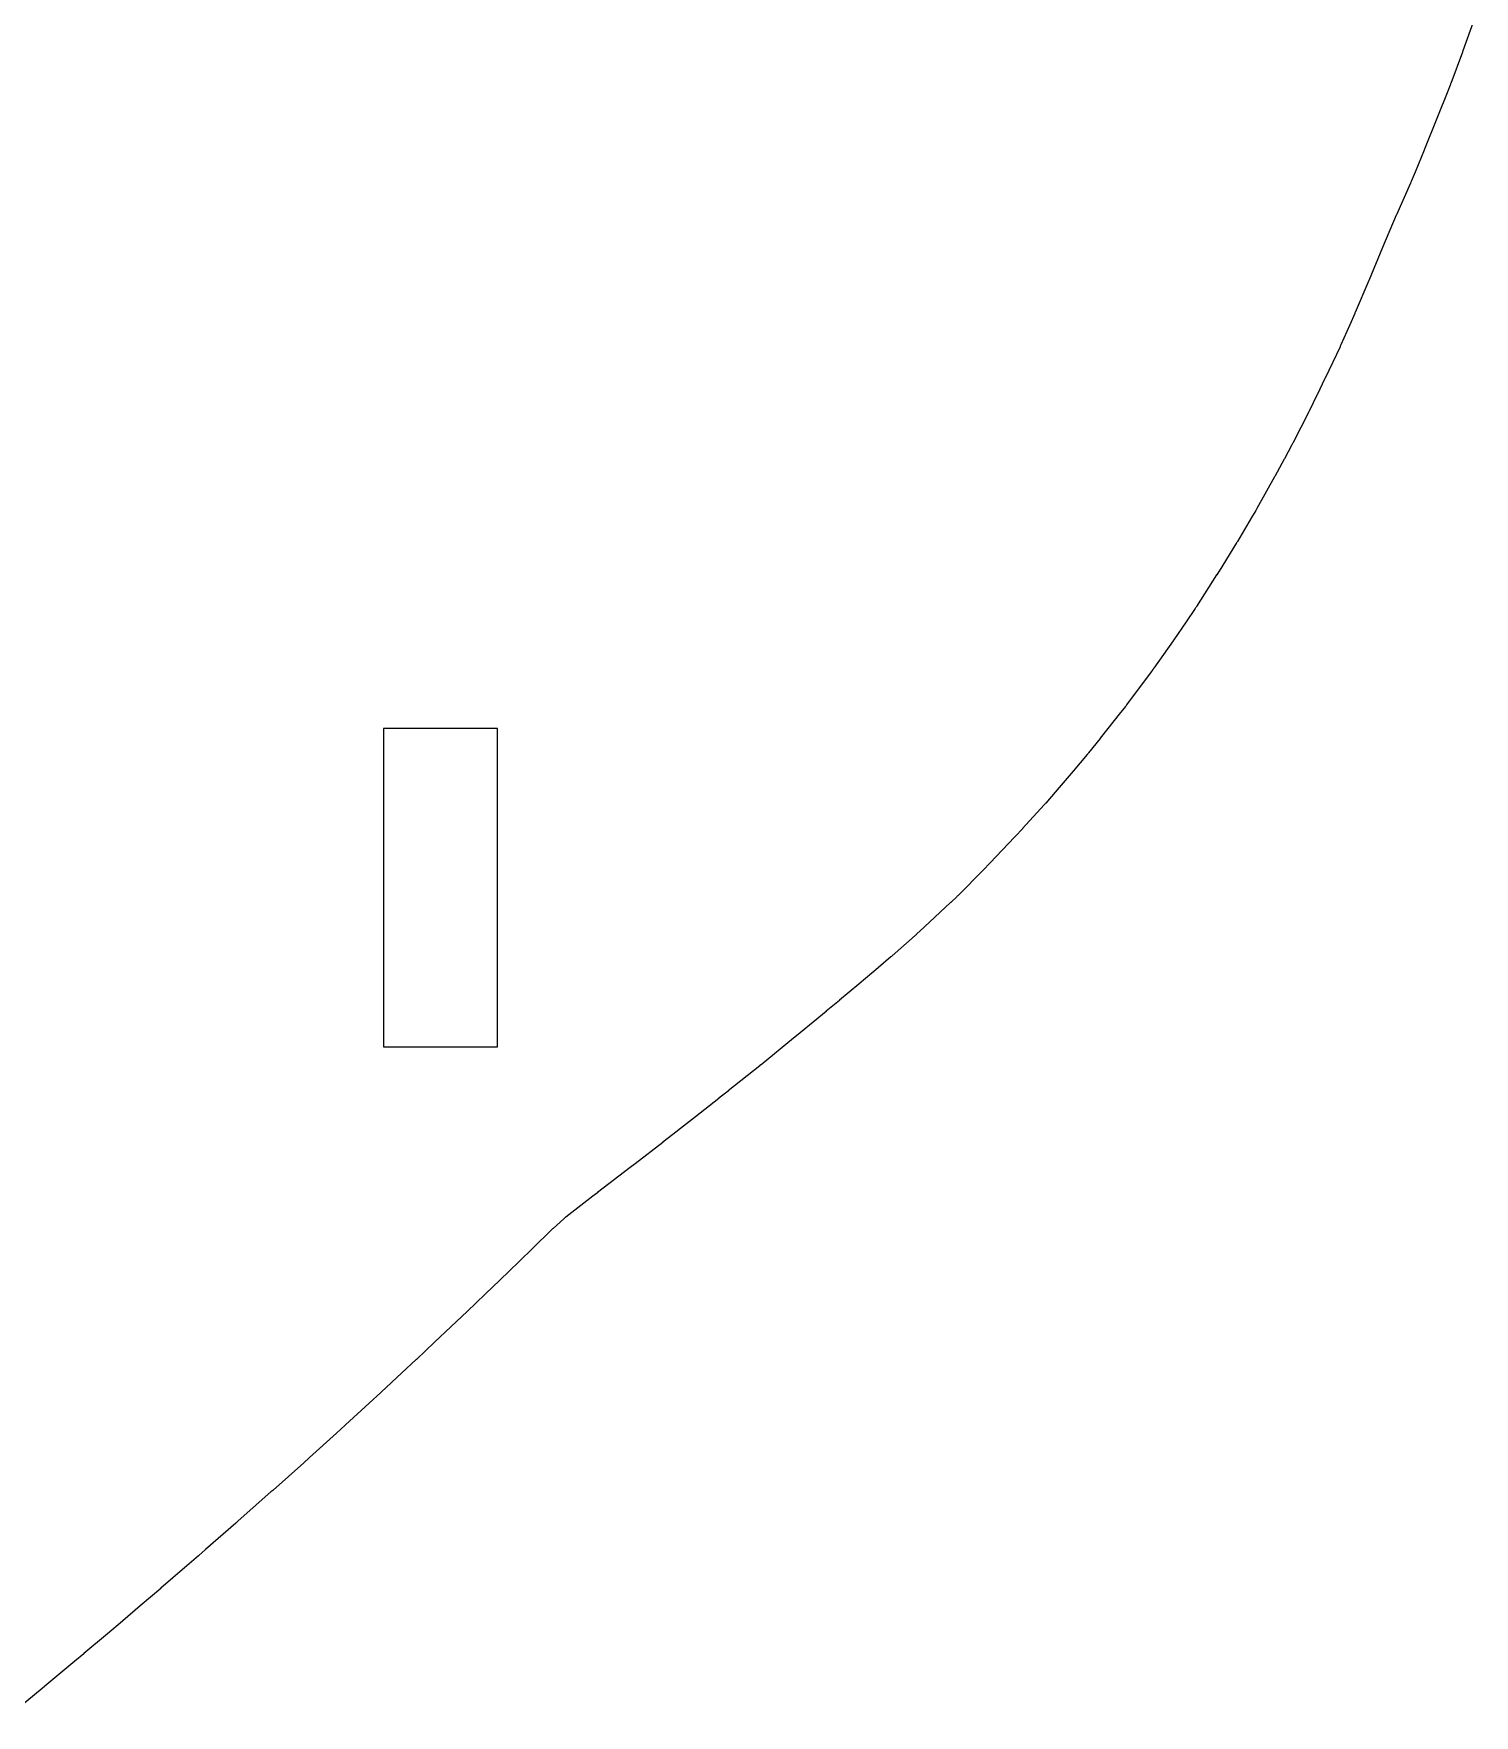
# Model space of a CAD drawing. Header units: millimetres. Extents: x 9 to 267, y 8 to 290.
# Drawn here: x 154.04 to 189.32, y 111.24 to 152.41 of the extents above; entities that cross this region are included whole.
import ezdxf

# ---------------------------------------------------------------- set-up
doc = ezdxf.new("R2010")
doc.units = ezdxf.units.MM
doc.layers.add('CUT', color=1, linetype='CONTINUOUS')

msp = doc.modelspace()

# ---------------------------------------------------------------- linework, layer by layer
at = {"layer": 'CUT', "color": 1}
msp.add_lwpolyline([(189.3221, 152.7795), (189.0417, 151.99), (189.0379, 151.9796), (189.0341, 151.9691), (189.0303, 151.9587), (188.7443, 151.194), (188.739, 151.18), (188.7336, 151.166), (188.7281, 151.1521), (188.6699, 151.0065), (188.4173, 150.3754), (188.1037, 149.5859), (188.0999, 149.5765), (188.0961, 149.5671), (188.0923, 149.5578), (187.8697, 149.0211), (187.7745, 148.7924), (187.7684, 148.7777), (187.7621, 148.7632), (187.7558, 148.7486), (187.414, 147.9786), (187.4098, 147.9691), (187.0745, 147.1776), (186.742, 146.3805), (186.7379, 146.3707), (186.4014, 145.5816), (186.3981, 145.5739), (186.3949, 145.5664), (186.3915, 145.5588), (186.2686, 145.2802), (186.0542, 144.794), (186.0467, 144.7773), (186.039, 144.7605), (186.0313, 144.7439), (185.6657, 143.973), (185.6631, 143.9677), (185.4727, 143.5707), (185.4674, 143.5598), (185.281, 143.1802), (185.2764, 143.1709), (185.2719, 143.1619), (185.2673, 143.1528), (184.8764, 142.3866), (184.869, 142.3723), (184.8616, 142.3581), (184.854, 142.3439), (184.6699, 142.0035), (184.6658, 141.996), (184.4314, 141.5691), (184.4284, 141.5637), (183.9975, 140.7875), (183.9882, 140.771), (183.9788, 140.7546), (183.9693, 140.7383), (183.8651, 140.5624), (183.5177, 139.9775), (183.5112, 139.9666), (183.5046, 139.9557), (183.4979, 139.9449), (183.0694, 139.2535), (183.0636, 139.2443), (183.0133, 139.1645), (183.0101, 139.1595), (182.5166, 138.385), (182.5053, 138.3676), (182.4938, 138.3502), (182.4822, 138.3329), (182.2631, 138.0115), (182.2619, 138.0099), (181.96, 137.5686), (181.9548, 137.561), (181.9496, 137.5535), (181.9443, 137.546), (181.4714, 136.8746), (181.4644, 136.8647), (181.4573, 136.8549), (181.4502, 136.8451), (181.39, 136.7628), (181.3845, 136.7554), (180.8045, 135.9741), (180.7947, 135.9611), (180.7849, 135.9482), (180.775, 135.9354), (180.6657, 135.7954), (180.6588, 135.7866), (180.1607, 135.1595), (180.1556, 135.1531), (179.8726, 134.8012), (179.8627, 134.789), (179.8528, 134.777), (179.8428, 134.765), (179.4994, 134.3578), (179.4939, 134.3514), (179.0595, 133.8429), (179.0569, 133.8399), (178.8281, 133.5737), (178.8145, 133.5581), (178.8009, 133.5427), (178.7871, 133.5274), (178.2581, 132.949), (178.2552, 132.9459), (178.0844, 132.7603), (178.0773, 132.7526), (178.0702, 132.745), (178.0631, 132.7374), (177.4656, 132.1083), (177.4578, 132.1001), (177.45, 132.092), (177.4421, 132.0839), (177.3129, 131.9524), (177.3078, 131.9472), (176.669, 131.3039), (176.658, 131.293), (176.647, 131.2821), (176.6359, 131.2713), (176.5164, 131.1565), (176.5088, 131.1492), (176.5012, 131.142), (176.4935, 131.1348), (175.8548, 130.5397), (175.851, 130.5362), (175.6601, 130.3598), (175.6489, 130.3495), (175.6377, 130.3394), (175.6264, 130.3293), (175.063, 129.8317), (175.0537, 129.8236), (175.0444, 129.8155), (175.035, 129.8075), (174.7284, 129.5465), (174.7239, 129.5427), (174.2514, 129.1442), (174.2482, 129.1416), (173.7762, 128.746), (173.7719, 128.7424), (173.4511, 128.4758), (173.4478, 128.4731), (172.8086, 127.9455), (172.8045, 127.942), (172.6506, 127.816), (172.6473, 127.8134), (171.8524, 127.1667), (171.8474, 127.1626), (171.8245, 127.1442), (171.8209, 127.1413), (171.051, 126.5255), (171.0467, 126.5221), (170.8216, 126.3436), (170.8185, 126.3411), (170.2491, 125.8922), (170.2463, 125.8901), (169.8051, 125.5441), (169.8009, 125.5409), (169.4487, 125.267), (169.4459, 125.2648), (168.7721, 124.7436), (168.7681, 124.7406), (168.6467, 124.6474), (168.6456, 124.6466), (167.8482, 124.036), (167.8455, 124.0339), (167.731, 123.9467), (167.074, 123.4381), (167.0569, 123.4243), (167.0401, 123.4103), (167.0235, 123.396), (166.7578, 123.1579), (166.7484, 123.1493), (166.7391, 123.1407), (166.7299, 123.1319), (166.2555, 122.67), (165.9341, 122.355), (165.925, 122.3461), (165.4549, 121.8941), (165.1036, 121.5543), (165.0948, 121.5458), (164.6543, 121.1274), (164.2628, 120.7536), (164.2543, 120.7455), (163.8537, 120.3696), (163.4118, 119.9529), (163.4036, 119.9452), (163.0532, 119.6203), (162.5506, 119.1522), (162.5427, 119.1449), (162.2519, 118.8784), (161.6782, 118.3515), (161.6706, 118.3446), (161.4518, 118.1467), (160.7949, 117.5509), (160.7876, 117.5443), (160.6515, 117.4227), (159.9011, 116.7501), (159.8944, 116.7442), (159.8505, 116.7053), (159.0509, 115.9975), (158.9973, 115.95), (158.9901, 115.9437), (158.2506, 115.2969), (158.0824, 115.1494), (158.0755, 115.1434), (157.4495, 114.6022), (157.1567, 114.3489), (157.15, 114.3431), (156.6491, 113.9154), (156.2194, 113.5483), (156.2129, 113.5428), (155.8491, 113.2359), (155.2711, 112.7478), (155.2649, 112.7425), (155.0486, 112.5621), (154.3123, 111.9472), (154.3064, 111.9424), (154.248, 111.8941), (153.4505, 111.2363)], dxfattribs=at)
msp.add_lwpolyline([(165.395, 135.395), (162.605, 135.395), (162.605, 127.605), (165.395, 127.605), (165.395, 135.395)], close=True, dxfattribs=at)

doc.saveas('drawing.dxf')
